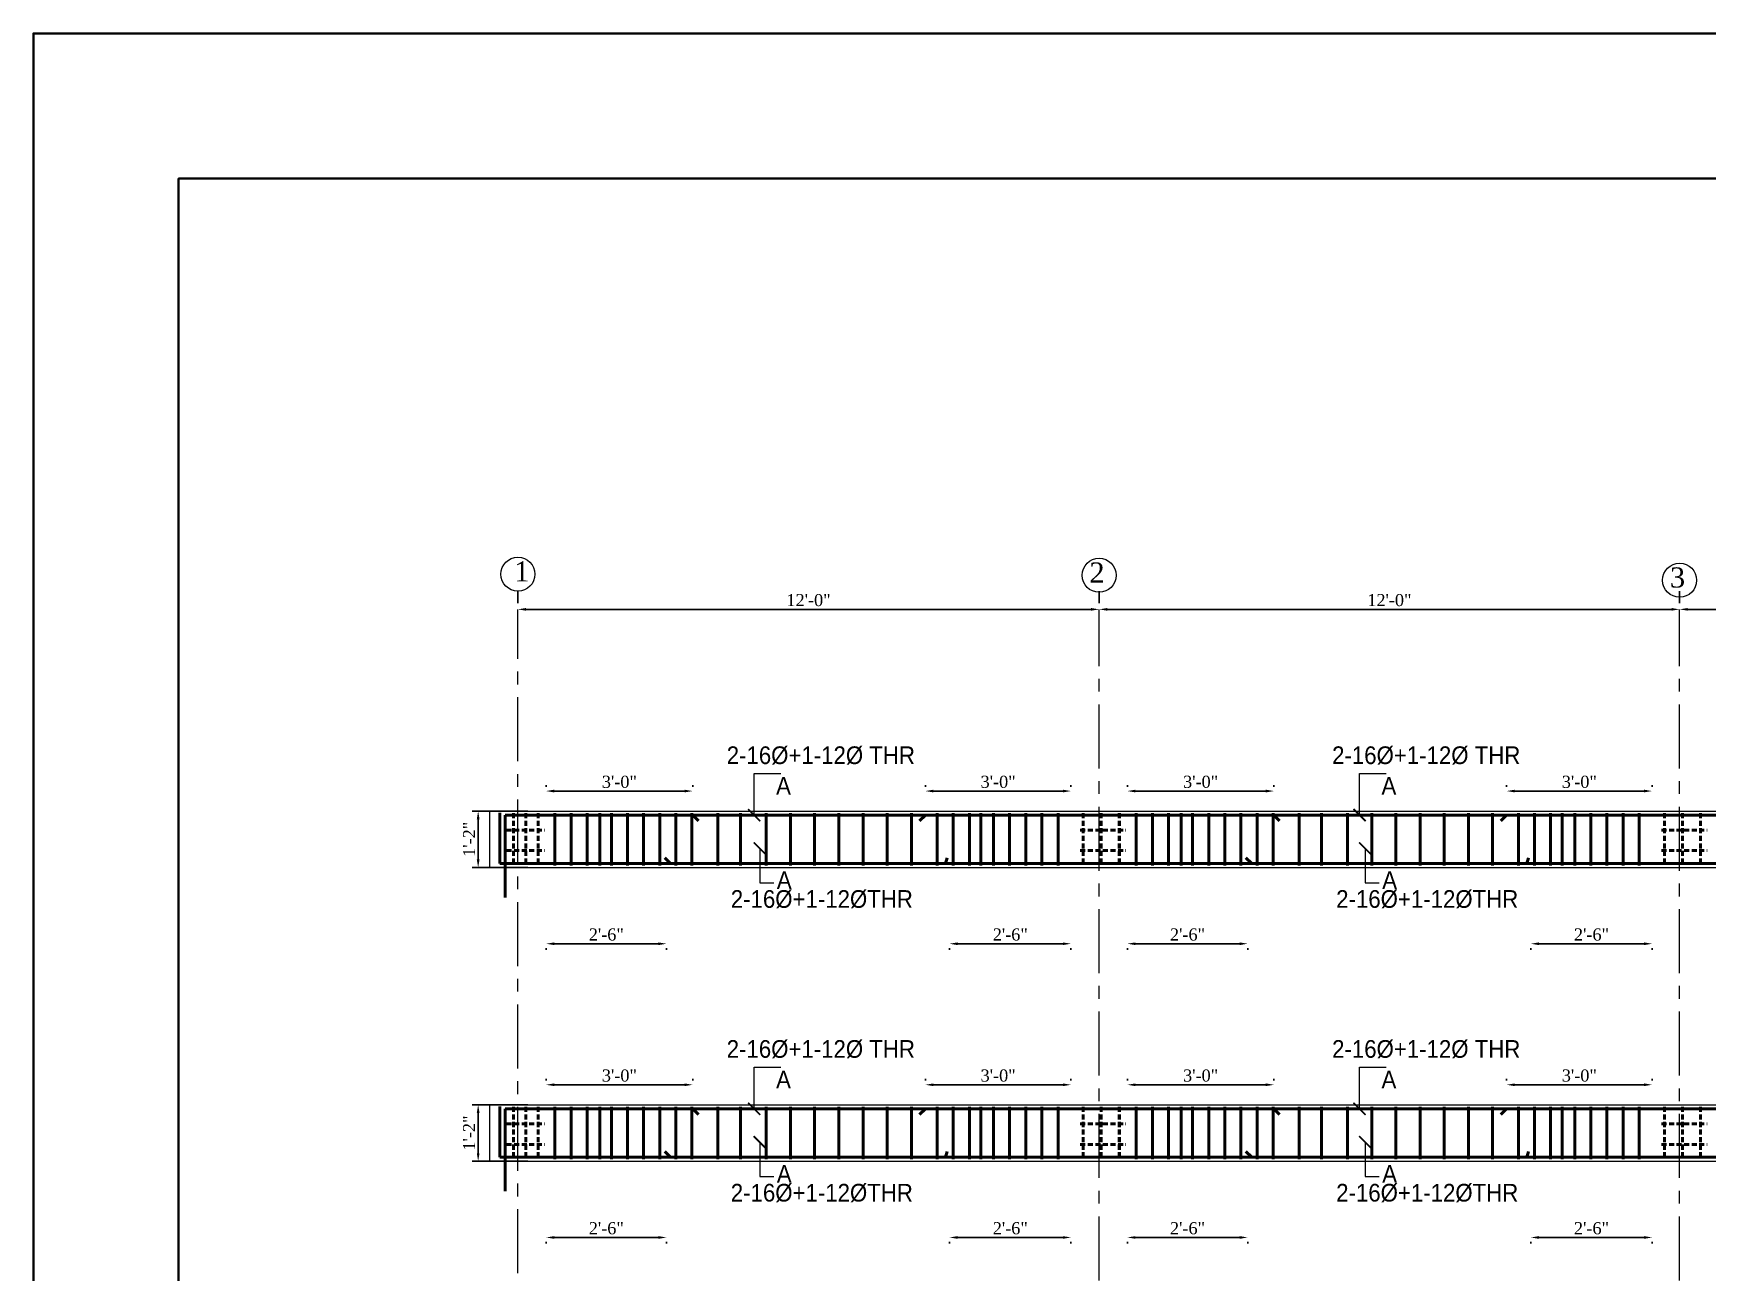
# Model space of a CAD drawing. Extents: x -2338379 to 930990, y -818978 to 106940.
# Drawn here: x 388874 to 389705, y -207783 to -207168 of the extents above; entities that cross this region are included whole.
import ezdxf

# ---------------------------------------------------------------- set-up
doc = ezdxf.new("R2010")
doc.units = 0
doc.header["$MEASUREMENT"] = 0
doc.header["$PDMODE"] = 34
doc.linetypes.add('CENTER', pattern=[50.8, 31.75, -6.35, 6.35, -6.35])
doc.linetypes.add('DASHED', pattern=[0.75, 0.5, -0.25])
doc.layers.get('0').update_dxf_attribs({"linetype": 'CONTINUOUS', "lineweight": 30})
doc.layers.get('DEFPOINTS').update_dxf_attribs({"linetype": 'CONTINUOUS'})
for name, color, linetype, lineweight in [('BARDIM', 7, 'CONTINUOUS', 15), ('Center', 11, 'CENTER', 15), ('Dimension', 35, 'CONTINUOUS', 9), ('rcc elevation', 253, 'CONTINUOUS', 18), ('rebar', 3, 'CONTINUOUS', 40), ('TEXT', 7, 'CONTINUOUS', 30)]:
    doc.layers.add(name, color=color, linetype=linetype, lineweight=lineweight)
doc.styles.add('ARIAL', font='arial.ttf', dxfattribs={"width": 0.9})
doc.styles.get("Standard").update_dxf_attribs({"font": 'times.ttf', "height": 6})
doc.styles.add('style1', font='arial.ttf')
doc.dimstyles.new('DIM1', dxfattribs={"dimscale": 0, "dimtxt": 7, "dimasz": 3, "dimexe": 3, "dimexo": 15, "dimgap": 2, "dimtad": 1, "dimdec": 0, "dimzin": 0, "dimdsep": 46, "dimlunit": 4, "dimtxsty": 'style1', "dimblk1": 'ARCHTICK', "dimblk2": 'ARCHTICK', "dimsah": 1, "dimcen": 0, "dimclrd": 6, "dimclre": 6, "dimclrt": 256, "dimadec": 0, "dimazin": 0, "dimtfac": 0.333333, "dimtdec": 0, "dimtofl": 0, "dimtmove": 2, "dimatfit": 3, "dimldrblk": 'ARCHTICK', "dimfxl": 1, "dimtolj": 1, "dimtzin": 0, "dimlwd": 13, "dimlwe": 13, "dimarcsym": 0})
doc.dimstyles.new('Standard$0', dxfattribs={"dimtxt": 6, "dimasz": 4, "dimexe": 3, "dimexo": 6, "dimgap": 3, "dimtad": 1, "dimdec": 1, "dimzin": 0, "dimdsep": 46, "dimlunit": 4, "dimtxsty": 'Standard', "dimcen": 0.09, "dimclrd": 6, "dimclre": 6, "dimclrt": 7, "dimadec": 0, "dimazin": 0, "dimtfac": 1, "dimtdec": 1, "dimtix": 1, "dimtofl": 0, "dimtmove": 1, "dimatfit": 3, "dimfxl": 1, "dimtolj": 1, "dimtzin": 0, "dimlwd": 18, "dimlwe": 18, "dimarcsym": 0})

# ---------------------------------------------------------------- blocks, each defined once
blk = doc.blocks.new('*D1241')
at = {"layer": 'DEFPOINTS', "color": 0, "lineweight": 30, "transparency": 16777216}
for p in [(389691.21, -207447.84), (389403.08, -207453.84), (389691.21, -207453.84)]:
    blk.add_point(p, dxfattribs=at)
at = {"layer": 'TEXT', "color": 6, "lineweight": -2, "transparency": 16777216}
for p, q in [((389403.08, -207444.84), (389403.08, -207450.84)), ((389407.08, -207453.84), (389687.21, -207453.84)), ((389691.21, -207456.84), (389691.21, -207456.84))]:
    blk.add_line(p, q, dxfattribs=at)
at = {"layer": 'TEXT', "color": 6, "lineweight": 30, "transparency": 16777216}
for points in [[(389407.08, -207453.17), (389407.08, -207454.5), (389403.08, -207453.84)], [(389687.21, -207453.17), (389687.21, -207454.5), (389691.21, -207453.84)]]:
    blk.add_solid(points, dxfattribs=at)
at = {"layer": 'TEXT', "color": 7, "transparency": 16777216, "insert": (389547.14, -207449.28), "char_height": 6, "attachment_point": 5}
blk.add_mtext('\\A1;12\'-0"', dxfattribs=at)
blk = doc.blocks.new('*D1242')
at = {"layer": 'DEFPOINTS', "color": 0, "lineweight": 30, "transparency": 16777216}
for p in [(389114.6, -207453.84), (389114.6, -207453.84), (389403.08, -207453.84)]:
    blk.add_point(p, dxfattribs=at)
at = {"layer": 'TEXT', "color": 6, "lineweight": -2, "transparency": 16777216}
for p, q in [((389114.6, -207444.84), (389114.6, -207450.84)), ((389403.08, -207444.84), (389403.08, -207450.84)), ((389399.08, -207453.84), (389118.6, -207453.84))]:
    blk.add_line(p, q, dxfattribs=at)
at = {"layer": 'TEXT', "color": 6, "lineweight": 30, "transparency": 16777216}
for points in [[(389118.6, -207453.17), (389118.6, -207454.5), (389114.6, -207453.84)], [(389399.08, -207453.17), (389399.08, -207454.5), (389403.08, -207453.84)]]:
    blk.add_solid(points, dxfattribs=at)
at = {"layer": 'TEXT', "color": 7, "transparency": 16777216, "insert": (389258.84, -207449.28), "char_height": 6, "attachment_point": 5}
blk.add_mtext('\\A1;12\'-0"', dxfattribs=at)
blk = doc.blocks.new('*D1088')
at = {"layer": 'DEFPOINTS', "color": 0, "lineweight": 30, "transparency": 16777216}
for p in [(389979.34, -207447.84), (389691.21, -207453.84), (389979.34, -207453.84)]:
    blk.add_point(p, dxfattribs=at)
at = {"layer": 'TEXT', "color": 6, "lineweight": -2, "transparency": 16777216}
for p, q in [((389691.21, -207444.84), (389691.21, -207450.84)), ((389695.21, -207453.84), (389975.34, -207453.84)), ((389979.34, -207456.84), (389979.34, -207456.84))]:
    blk.add_line(p, q, dxfattribs=at)
at = {"layer": 'TEXT', "color": 6, "lineweight": 30, "transparency": 16777216}
for points in [[(389695.21, -207453.17), (389695.21, -207454.5), (389691.21, -207453.84)], [(389975.34, -207453.17), (389975.34, -207454.5), (389979.34, -207453.84)]]:
    blk.add_solid(points, dxfattribs=at)
at = {"layer": 'TEXT', "color": 7, "transparency": 16777216, "insert": (389835.28, -207449.28), "char_height": 6, "attachment_point": 5}
blk.add_mtext('\\A1;12\'-0"', dxfattribs=at)
blk = doc.blocks.new('*D1189')
at = {"layer": 'DEFPOINTS', "color": 0, "lineweight": 30, "transparency": 16777216}
for p in [(389128.6, -207699.65), (389094.87, -207727.65), (389128.6, -207727.65)]:
    blk.add_point(p, dxfattribs=at)
at = {"layer": 'TEXT', "color": 6, "lineweight": -2, "transparency": 16777216}
for p, q in [((389119.6, -207699.65), (389091.87, -207699.65)), ((389094.87, -207703.65), (389094.87, -207723.65)), ((389119.6, -207727.65), (389091.87, -207727.65))]:
    blk.add_line(p, q, dxfattribs=at)
at = {"layer": 'TEXT', "color": 6, "lineweight": 30, "transparency": 16777216}
for points in [[(389094.2, -207703.65), (389095.54, -207703.65), (389094.87, -207699.65)], [(389094.2, -207723.65), (389095.54, -207723.65), (389094.87, -207727.65)]]:
    blk.add_solid(points, dxfattribs=at)
at = {"layer": 'TEXT', "color": 7, "transparency": 16777216, "insert": (389090.37, -207713.65), "char_height": 6, "attachment_point": 5, "rotation": 90}
blk.add_mtext('\\A1;1\'-2"', dxfattribs=at)
blk = doc.blocks.new('*D1190')
at = {"layer": 'DEFPOINTS', "color": 0, "lineweight": 30, "transparency": 16777216}
for p in [(389128.6, -207758.61), (389188.34, -207758.61), (389188.34, -207765.45)]:
    blk.add_point(p, dxfattribs=at)
at = {"layer": 'TEXT', "color": 6, "lineweight": -2, "transparency": 16777216}
for p, q in [((389128.6, -207767.61), (389128.6, -207768.45)), ((389132.6, -207765.45), (389184.34, -207765.45)), ((389188.34, -207767.61), (389188.34, -207768.45))]:
    blk.add_line(p, q, dxfattribs=at)
at = {"layer": 'TEXT', "color": 6, "lineweight": 30, "transparency": 16777216}
for points in [[(389132.6, -207764.79), (389132.6, -207766.12), (389128.6, -207765.45)], [(389184.34, -207764.79), (389184.34, -207766.12), (389188.34, -207765.45)]]:
    blk.add_solid(points, dxfattribs=at)
at = {"layer": 'TEXT', "color": 7, "transparency": 16777216, "insert": (389158.47, -207760.9), "char_height": 6, "attachment_point": 5}
blk.add_mtext('\\A1;2\'-6"', dxfattribs=at)
blk = doc.blocks.new('*D1191')
at = {"layer": 'DEFPOINTS', "color": 0, "lineweight": 30, "transparency": 16777216}
for p in [(389328.84, -207758.61), (389389.11, -207758.61), (389328.84, -207765.45)]:
    blk.add_point(p, dxfattribs=at)
at = {"layer": 'TEXT', "color": 6, "lineweight": -2, "transparency": 16777216}
for p, q in [((389328.84, -207767.61), (389328.84, -207768.45)), ((389385.11, -207765.45), (389332.84, -207765.45)), ((389389.11, -207767.61), (389389.11, -207768.45))]:
    blk.add_line(p, q, dxfattribs=at)
at = {"layer": 'TEXT', "color": 6, "lineweight": 30, "transparency": 16777216}
for points in [[(389332.84, -207764.79), (389332.84, -207766.12), (389328.84, -207765.45)], [(389385.11, -207764.79), (389385.11, -207766.12), (389389.11, -207765.45)]]:
    blk.add_solid(points, dxfattribs=at)
at = {"layer": 'TEXT', "color": 7, "transparency": 16777216, "insert": (389358.98, -207760.9), "char_height": 6, "attachment_point": 5}
blk.add_mtext('\\A1;2\'-6"', dxfattribs=at)
blk = doc.blocks.new('*D1192')
at = {"layer": 'DEFPOINTS', "color": 0, "lineweight": 30, "transparency": 16777216}
for p in [(389417.08, -207758.61), (389476.82, -207758.61), (389476.82, -207765.45)]:
    blk.add_point(p, dxfattribs=at)
at = {"layer": 'TEXT', "color": 6, "lineweight": -2, "transparency": 16777216}
for p, q in [((389417.08, -207767.61), (389417.08, -207768.45)), ((389421.08, -207765.45), (389472.82, -207765.45)), ((389476.82, -207767.61), (389476.82, -207768.45))]:
    blk.add_line(p, q, dxfattribs=at)
at = {"layer": 'TEXT', "color": 6, "lineweight": 30, "transparency": 16777216}
for points in [[(389421.08, -207764.79), (389421.08, -207766.12), (389417.08, -207765.45)], [(389472.82, -207764.79), (389472.82, -207766.12), (389476.82, -207765.45)]]:
    blk.add_solid(points, dxfattribs=at)
at = {"layer": 'TEXT', "color": 7, "transparency": 16777216, "insert": (389446.95, -207760.9), "char_height": 6, "attachment_point": 5}
blk.add_mtext('\\A1;2\'-6"', dxfattribs=at)
blk = doc.blocks.new('*D1193')
at = {"layer": 'DEFPOINTS', "color": 0, "lineweight": 30, "transparency": 16777216}
for p in [(389617.33, -207758.61), (389677.59, -207758.61), (389617.33, -207765.45)]:
    blk.add_point(p, dxfattribs=at)
at = {"layer": 'TEXT', "color": 6, "lineweight": -2, "transparency": 16777216}
for p, q in [((389617.33, -207767.61), (389617.33, -207768.45)), ((389673.59, -207765.45), (389621.33, -207765.45)), ((389677.59, -207767.61), (389677.59, -207768.45))]:
    blk.add_line(p, q, dxfattribs=at)
at = {"layer": 'TEXT', "color": 6, "lineweight": 30, "transparency": 16777216}
for points in [[(389621.33, -207764.79), (389621.33, -207766.12), (389617.33, -207765.45)], [(389673.59, -207764.79), (389673.59, -207766.12), (389677.59, -207765.45)]]:
    blk.add_solid(points, dxfattribs=at)
at = {"layer": 'TEXT', "color": 7, "transparency": 16777216, "insert": (389647.46, -207760.9), "char_height": 6, "attachment_point": 5}
blk.add_mtext('\\A1;2\'-6"', dxfattribs=at)
blk = doc.blocks.new('*D1202')
at = {"layer": 'DEFPOINTS', "color": 0, "lineweight": 30, "transparency": 16777216}
for p in [(389201.34, -207689.7), (389128.6, -207696.54), (389201.34, -207696.54)]:
    blk.add_point(p, dxfattribs=at)
at = {"layer": 'TEXT', "color": 6, "lineweight": -2, "transparency": 16777216}
for p, q in [((389128.6, -207687.54), (389128.6, -207686.7)), ((389132.6, -207689.7), (389197.34, -207689.7)), ((389201.34, -207687.54), (389201.34, -207686.7))]:
    blk.add_line(p, q, dxfattribs=at)
at = {"layer": 'TEXT', "color": 6, "lineweight": 30, "transparency": 16777216}
for points in [[(389132.6, -207689.03), (389132.6, -207690.36), (389128.6, -207689.7)], [(389197.34, -207689.03), (389197.34, -207690.36), (389201.34, -207689.7)]]:
    blk.add_solid(points, dxfattribs=at)
at = {"layer": 'TEXT', "color": 7, "transparency": 16777216, "insert": (389164.97, -207685.15), "char_height": 6, "attachment_point": 5}
blk.add_mtext('\\A1;3\'-0"', dxfattribs=at)
blk = doc.blocks.new('*D1203')
at = {"layer": 'DEFPOINTS', "color": 0, "lineweight": 30, "transparency": 16777216}
for p in [(389389.08, -207689.7), (389316.82, -207696.54), (389389.08, -207696.54)]:
    blk.add_point(p, dxfattribs=at)
at = {"layer": 'TEXT', "color": 6, "lineweight": -2, "transparency": 16777216}
for p, q in [((389316.82, -207687.54), (389316.82, -207686.7)), ((389320.82, -207689.7), (389385.08, -207689.7)), ((389389.08, -207687.54), (389389.08, -207686.7))]:
    blk.add_line(p, q, dxfattribs=at)
at = {"layer": 'TEXT', "color": 6, "lineweight": 30, "transparency": 16777216}
for points in [[(389320.82, -207689.03), (389320.82, -207690.36), (389316.82, -207689.7)], [(389385.08, -207689.03), (389385.08, -207690.36), (389389.08, -207689.7)]]:
    blk.add_solid(points, dxfattribs=at)
at = {"layer": 'TEXT', "color": 7, "transparency": 16777216, "insert": (389352.95, -207685.15), "char_height": 6, "attachment_point": 5}
blk.add_mtext('\\A1;3\'-0"', dxfattribs=at)
blk = doc.blocks.new('*D1204')
at = {"layer": 'DEFPOINTS', "color": 0, "lineweight": 30, "transparency": 16777216}
for p in [(389489.82, -207689.7), (389417.08, -207696.54), (389489.82, -207696.54)]:
    blk.add_point(p, dxfattribs=at)
at = {"layer": 'TEXT', "color": 6, "lineweight": -2, "transparency": 16777216}
for p, q in [((389417.08, -207687.54), (389417.08, -207686.7)), ((389421.08, -207689.7), (389485.82, -207689.7)), ((389489.82, -207687.54), (389489.82, -207686.7))]:
    blk.add_line(p, q, dxfattribs=at)
at = {"layer": 'TEXT', "color": 6, "lineweight": 30, "transparency": 16777216}
for points in [[(389421.08, -207689.03), (389421.08, -207690.36), (389417.08, -207689.7)], [(389485.82, -207689.03), (389485.82, -207690.36), (389489.82, -207689.7)]]:
    blk.add_solid(points, dxfattribs=at)
at = {"layer": 'TEXT', "color": 7, "transparency": 16777216, "insert": (389453.45, -207685.15), "char_height": 6, "attachment_point": 5}
blk.add_mtext('\\A1;3\'-0"', dxfattribs=at)
blk = doc.blocks.new('*D1205')
at = {"layer": 'DEFPOINTS', "color": 0, "lineweight": 30, "transparency": 16777216}
for p in [(389677.56, -207689.7), (389605.3, -207696.54), (389677.56, -207696.54)]:
    blk.add_point(p, dxfattribs=at)
at = {"layer": 'TEXT', "color": 6, "lineweight": -2, "transparency": 16777216}
for p, q in [((389605.3, -207687.54), (389605.3, -207686.7)), ((389609.3, -207689.7), (389673.56, -207689.7)), ((389677.56, -207687.54), (389677.56, -207686.7))]:
    blk.add_line(p, q, dxfattribs=at)
at = {"layer": 'TEXT', "color": 6, "lineweight": 30, "transparency": 16777216}
for points in [[(389609.3, -207689.03), (389609.3, -207690.36), (389605.3, -207689.7)], [(389673.56, -207689.03), (389673.56, -207690.36), (389677.56, -207689.7)]]:
    blk.add_solid(points, dxfattribs=at)
at = {"layer": 'TEXT', "color": 7, "transparency": 16777216, "insert": (389641.43, -207685.15), "char_height": 6, "attachment_point": 5}
blk.add_mtext('\\A1;3\'-0"', dxfattribs=at)
blk = doc.blocks.new('*D1214')
at = {"layer": 'DEFPOINTS', "color": 0, "lineweight": 30, "transparency": 16777216}
for p in [(389128.6, -207553.93), (389094.87, -207581.93), (389128.6, -207581.93)]:
    blk.add_point(p, dxfattribs=at)
at = {"layer": 'TEXT', "color": 6, "lineweight": -2, "transparency": 16777216}
for p, q in [((389119.6, -207553.93), (389091.87, -207553.93)), ((389094.87, -207557.93), (389094.87, -207577.93)), ((389119.6, -207581.93), (389091.87, -207581.93))]:
    blk.add_line(p, q, dxfattribs=at)
at = {"layer": 'TEXT', "color": 6, "lineweight": 30, "transparency": 16777216}
for points in [[(389094.2, -207557.93), (389095.54, -207557.93), (389094.87, -207553.93)], [(389094.2, -207577.93), (389095.54, -207577.93), (389094.87, -207581.93)]]:
    blk.add_solid(points, dxfattribs=at)
at = {"layer": 'TEXT', "color": 7, "transparency": 16777216, "insert": (389090.37, -207567.93), "char_height": 6, "attachment_point": 5, "rotation": 90}
blk.add_mtext('\\A1;1\'-2"', dxfattribs=at)
blk = doc.blocks.new('*D1215')
at = {"layer": 'DEFPOINTS', "color": 0, "lineweight": 30, "transparency": 16777216}
for p in [(389128.6, -207612.89), (389188.34, -207612.89), (389188.34, -207619.73)]:
    blk.add_point(p, dxfattribs=at)
at = {"layer": 'TEXT', "color": 6, "lineweight": -2, "transparency": 16777216}
for p, q in [((389128.6, -207621.89), (389128.6, -207622.73)), ((389132.6, -207619.73), (389184.34, -207619.73)), ((389188.34, -207621.89), (389188.34, -207622.73))]:
    blk.add_line(p, q, dxfattribs=at)
at = {"layer": 'TEXT', "color": 6, "lineweight": 30, "transparency": 16777216}
for points in [[(389132.6, -207619.07), (389132.6, -207620.4), (389128.6, -207619.73)], [(389184.34, -207619.07), (389184.34, -207620.4), (389188.34, -207619.73)]]:
    blk.add_solid(points, dxfattribs=at)
at = {"layer": 'TEXT', "color": 7, "transparency": 16777216, "insert": (389158.47, -207615.18), "char_height": 6, "attachment_point": 5}
blk.add_mtext('\\A1;2\'-6"', dxfattribs=at)
blk = doc.blocks.new('*D1216')
at = {"layer": 'DEFPOINTS', "color": 0, "lineweight": 30, "transparency": 16777216}
for p in [(389328.84, -207612.89), (389389.11, -207612.89), (389328.84, -207619.73)]:
    blk.add_point(p, dxfattribs=at)
at = {"layer": 'TEXT', "color": 6, "lineweight": -2, "transparency": 16777216}
for p, q in [((389328.84, -207621.89), (389328.84, -207622.73)), ((389385.11, -207619.73), (389332.84, -207619.73)), ((389389.11, -207621.89), (389389.11, -207622.73))]:
    blk.add_line(p, q, dxfattribs=at)
at = {"layer": 'TEXT', "color": 6, "lineweight": 30, "transparency": 16777216}
for points in [[(389332.84, -207619.07), (389332.84, -207620.4), (389328.84, -207619.73)], [(389385.11, -207619.07), (389385.11, -207620.4), (389389.11, -207619.73)]]:
    blk.add_solid(points, dxfattribs=at)
at = {"layer": 'TEXT', "color": 7, "transparency": 16777216, "insert": (389358.98, -207615.18), "char_height": 6, "attachment_point": 5}
blk.add_mtext('\\A1;2\'-6"', dxfattribs=at)
blk = doc.blocks.new('*D1217')
at = {"layer": 'DEFPOINTS', "color": 0, "lineweight": 30, "transparency": 16777216}
for p in [(389417.08, -207612.89), (389476.82, -207612.89), (389476.82, -207619.73)]:
    blk.add_point(p, dxfattribs=at)
at = {"layer": 'TEXT', "color": 6, "lineweight": -2, "transparency": 16777216}
for p, q in [((389417.08, -207621.89), (389417.08, -207622.73)), ((389421.08, -207619.73), (389472.82, -207619.73)), ((389476.82, -207621.89), (389476.82, -207622.73))]:
    blk.add_line(p, q, dxfattribs=at)
at = {"layer": 'TEXT', "color": 6, "lineweight": 30, "transparency": 16777216}
for points in [[(389421.08, -207619.07), (389421.08, -207620.4), (389417.08, -207619.73)], [(389472.82, -207619.07), (389472.82, -207620.4), (389476.82, -207619.73)]]:
    blk.add_solid(points, dxfattribs=at)
at = {"layer": 'TEXT', "color": 7, "transparency": 16777216, "insert": (389446.95, -207615.18), "char_height": 6, "attachment_point": 5}
blk.add_mtext('\\A1;2\'-6"', dxfattribs=at)
blk = doc.blocks.new('*D1218')
at = {"layer": 'DEFPOINTS', "color": 0, "lineweight": 30, "transparency": 16777216}
for p in [(389617.33, -207612.89), (389677.59, -207612.89), (389617.33, -207619.73)]:
    blk.add_point(p, dxfattribs=at)
at = {"layer": 'TEXT', "color": 6, "lineweight": -2, "transparency": 16777216}
for p, q in [((389617.33, -207621.89), (389617.33, -207622.73)), ((389673.59, -207619.73), (389621.33, -207619.73)), ((389677.59, -207621.89), (389677.59, -207622.73))]:
    blk.add_line(p, q, dxfattribs=at)
at = {"layer": 'TEXT', "color": 6, "lineweight": 30, "transparency": 16777216}
for points in [[(389621.33, -207619.07), (389621.33, -207620.4), (389617.33, -207619.73)], [(389673.59, -207619.07), (389673.59, -207620.4), (389677.59, -207619.73)]]:
    blk.add_solid(points, dxfattribs=at)
at = {"layer": 'TEXT', "color": 7, "transparency": 16777216, "insert": (389647.46, -207615.18), "char_height": 6, "attachment_point": 5}
blk.add_mtext('\\A1;2\'-6"', dxfattribs=at)
blk = doc.blocks.new('*D1227')
at = {"layer": 'DEFPOINTS', "color": 0, "lineweight": 30, "transparency": 16777216}
for p in [(389201.34, -207543.98), (389128.6, -207550.82), (389201.34, -207550.82)]:
    blk.add_point(p, dxfattribs=at)
at = {"layer": 'TEXT', "color": 6, "lineweight": -2, "transparency": 16777216}
for p, q in [((389128.6, -207541.82), (389128.6, -207540.98)), ((389132.6, -207543.98), (389197.34, -207543.98)), ((389201.34, -207541.82), (389201.34, -207540.98))]:
    blk.add_line(p, q, dxfattribs=at)
at = {"layer": 'TEXT', "color": 6, "lineweight": 30, "transparency": 16777216}
for points in [[(389132.6, -207543.31), (389132.6, -207544.65), (389128.6, -207543.98)], [(389197.34, -207543.31), (389197.34, -207544.65), (389201.34, -207543.98)]]:
    blk.add_solid(points, dxfattribs=at)
at = {"layer": 'TEXT', "color": 7, "transparency": 16777216, "insert": (389164.97, -207539.43), "char_height": 6, "attachment_point": 5}
blk.add_mtext('\\A1;3\'-0"', dxfattribs=at)
blk = doc.blocks.new('*D1228')
at = {"layer": 'DEFPOINTS', "color": 0, "lineweight": 30, "transparency": 16777216}
for p in [(389389.08, -207543.98), (389316.82, -207550.82), (389389.08, -207550.82)]:
    blk.add_point(p, dxfattribs=at)
at = {"layer": 'TEXT', "color": 6, "lineweight": -2, "transparency": 16777216}
for p, q in [((389316.82, -207541.82), (389316.82, -207540.98)), ((389320.82, -207543.98), (389385.08, -207543.98)), ((389389.08, -207541.82), (389389.08, -207540.98))]:
    blk.add_line(p, q, dxfattribs=at)
at = {"layer": 'TEXT', "color": 6, "lineweight": 30, "transparency": 16777216}
for points in [[(389320.82, -207543.31), (389320.82, -207544.65), (389316.82, -207543.98)], [(389385.08, -207543.31), (389385.08, -207544.65), (389389.08, -207543.98)]]:
    blk.add_solid(points, dxfattribs=at)
at = {"layer": 'TEXT', "color": 7, "transparency": 16777216, "insert": (389352.95, -207539.43), "char_height": 6, "attachment_point": 5}
blk.add_mtext('\\A1;3\'-0"', dxfattribs=at)
blk = doc.blocks.new('*D1229')
at = {"layer": 'DEFPOINTS', "color": 0, "lineweight": 30, "transparency": 16777216}
for p in [(389489.82, -207543.98), (389417.08, -207550.82), (389489.82, -207550.82)]:
    blk.add_point(p, dxfattribs=at)
at = {"layer": 'TEXT', "color": 6, "lineweight": -2, "transparency": 16777216}
for p, q in [((389417.08, -207541.82), (389417.08, -207540.98)), ((389421.08, -207543.98), (389485.82, -207543.98)), ((389489.82, -207541.82), (389489.82, -207540.98))]:
    blk.add_line(p, q, dxfattribs=at)
at = {"layer": 'TEXT', "color": 6, "lineweight": 30, "transparency": 16777216}
for points in [[(389421.08, -207543.31), (389421.08, -207544.65), (389417.08, -207543.98)], [(389485.82, -207543.31), (389485.82, -207544.65), (389489.82, -207543.98)]]:
    blk.add_solid(points, dxfattribs=at)
at = {"layer": 'TEXT', "color": 7, "transparency": 16777216, "insert": (389453.45, -207539.43), "char_height": 6, "attachment_point": 5}
blk.add_mtext('\\A1;3\'-0"', dxfattribs=at)
blk = doc.blocks.new('*D1230')
at = {"layer": 'DEFPOINTS', "color": 0, "lineweight": 30, "transparency": 16777216}
for p in [(389677.56, -207543.98), (389605.3, -207550.82), (389677.56, -207550.82)]:
    blk.add_point(p, dxfattribs=at)
at = {"layer": 'TEXT', "color": 6, "lineweight": -2, "transparency": 16777216}
for p, q in [((389605.3, -207541.82), (389605.3, -207540.98)), ((389609.3, -207543.98), (389673.56, -207543.98)), ((389677.56, -207541.82), (389677.56, -207540.98))]:
    blk.add_line(p, q, dxfattribs=at)
at = {"layer": 'TEXT', "color": 6, "lineweight": 30, "transparency": 16777216}
for points in [[(389609.3, -207543.31), (389609.3, -207544.65), (389605.3, -207543.98)], [(389673.56, -207543.31), (389673.56, -207544.65), (389677.56, -207543.98)]]:
    blk.add_solid(points, dxfattribs=at)
at = {"layer": 'TEXT', "color": 7, "transparency": 16777216, "insert": (389641.43, -207539.43), "char_height": 6, "attachment_point": 5}
blk.add_mtext('\\A1;3\'-0"', dxfattribs=at)

msp = doc.modelspace()

# ---------------------------------------------------------------- linework, layer by layer
at = {"color": 3}
for points in [[(392051.75, -209594.54), (392051.75, -207168.14), (388874.15, -207168.14), (388874.15, -209594.54)], [(391979.75, -209522.54), (391979.75, -207240.14), (388946.15, -207240.14), (388946.15, -209522.54)]]:
    msp.add_lwpolyline(points, close=True, dxfattribs=at)
at = {"layer": 'Center'}
for p, q in [((389114.6, -208341.99), (389114.6, -207453.84)), ((389403.08, -208345.54), (389403.08, -207453.84)), ((389691.21, -208345.54), (389691.21, -207453.84))]:
    msp.add_line(p, q, dxfattribs=at)
at = {"layer": 'Dimension'}
for centre in [(389114.6, -207436.39), (389403.08, -207436.94), (389691.21, -207439.39)]:
    msp.add_circle(centre, 8.45, dxfattribs=at)
at = {"layer": 'rcc elevation', "ltscale": 20}
for p, q in [((389100.6, -207581.93), (389100.6, -207553.93)), ((389100.6, -207553.93), (389389.08, -207553.93)), ((389389.08, -207553.93), (389677.56, -207553.93)), ((389677.56, -207553.93), (389965.69, -207553.93)), ((389100.6, -207581.93), (389389.08, -207581.93)), ((389389.08, -207581.93), (389677.56, -207581.93)), ((389677.56, -207581.93), (389965.69, -207581.93)), ((389100.6, -207727.65), (389100.6, -207699.65)), ((389100.6, -207699.65), (389389.08, -207699.65)), ((389389.08, -207699.65), (389677.56, -207699.65)), ((389677.56, -207699.65), (389965.69, -207699.65)), ((389100.6, -207727.65), (389389.08, -207727.65)), ((389389.08, -207727.65), (389677.56, -207727.65)), ((389677.56, -207727.65), (389965.69, -207727.65))]:
    msp.add_line(p, q, dxfattribs=at)
at = {"layer": 'rebar', "ltscale": 20}
for p, q in [((389105.64, -207554.8), (389105.64, -207579.93)), ((389108.27, -207555.93), (390850.61, -207555.93)), ((389108.27, -207555.93), (389108.27, -207596.84)), ((389201.34, -207555.93), (389204.19, -207558.78)), ((389316.82, -207555.93), (389313.97, -207558.78)), ((389489.82, -207555.93), (389492.67, -207558.78)), ((389605.3, -207555.93), (389602.45, -207558.78)), ((389105.64, -207579.93), (390853.24, -207579.93)), ((389187.49, -207577.08), (389190.34, -207579.93)), ((389327.69, -207577.08), (389326.84, -207579.93)), ((389475.97, -207577.08), (389478.82, -207579.93)), ((389616.18, -207577.08), (389615.33, -207579.93)), ((389105.64, -207700.52), (389105.64, -207725.65)), ((389108.27, -207701.65), (390850.61, -207701.65)), ((389108.27, -207701.65), (389108.27, -207742.56)), ((389201.34, -207701.65), (389204.19, -207704.5)), ((389316.82, -207701.65), (389313.97, -207704.5)), ((389489.82, -207701.65), (389492.67, -207704.5)), ((389605.3, -207701.65), (389602.45, -207704.5)), ((389187.49, -207722.8), (389190.34, -207725.65)), ((389327.69, -207722.8), (389326.84, -207725.65)), ((389475.97, -207722.8), (389478.82, -207725.65)), ((389616.18, -207722.8), (389615.33, -207725.65)), ((389105.64, -207725.65), (390853.24, -207725.65))]:
    msp.add_line(p, q, dxfattribs=at)
at = {"layer": 'rebar', "linetype": 'DASHED', "ltscale": 5}
for p, q in [((389112.48, -207554.93), (389112.48, -207580.93)), ((389118.56, -207554.93), (389118.56, -207580.93)), ((389124.64, -207554.93), (389124.64, -207580.93)), ((389395.21, -207554.93), (389395.21, -207580.93)), ((389404.08, -207554.93), (389404.08, -207580.93)), ((389413.03, -207554.93), (389413.03, -207580.93)), ((389413.12, -207554.93), (389413.12, -207580.93)), ((389683.69, -207554.93), (389683.69, -207580.93)), ((389692.56, -207554.93), (389692.56, -207580.93)), ((389701.51, -207554.93), (389701.51, -207580.93)), ((389701.6, -207554.93), (389701.6, -207580.93)), ((389108.99, -207563.38), (389128.01, -207563.38)), ((389393.72, -207563.38), (389416.4, -207563.38)), ((389682.2, -207563.38), (389704.89, -207563.38)), ((389108.99, -207573.55), (389128.01, -207573.55)), ((389393.72, -207573.55), (389416.4, -207573.55)), ((389682.2, -207573.55), (389704.89, -207573.55)), ((389112.48, -207700.65), (389112.48, -207726.65)), ((389118.56, -207700.65), (389118.56, -207726.65)), ((389124.64, -207700.65), (389124.64, -207726.65)), ((389395.21, -207700.65), (389395.21, -207726.65)), ((389404.08, -207700.65), (389404.08, -207726.65)), ((389413.03, -207700.65), (389413.03, -207726.65)), ((389413.12, -207700.65), (389413.12, -207726.65)), ((389683.69, -207700.65), (389683.69, -207726.65)), ((389692.56, -207700.65), (389692.56, -207726.65)), ((389701.51, -207700.65), (389701.51, -207726.65)), ((389701.6, -207700.65), (389701.6, -207726.65)), ((389108.99, -207709.1), (389128.01, -207709.1)), ((389393.72, -207709.1), (389416.4, -207709.1)), ((389682.2, -207709.1), (389704.89, -207709.1)), ((389108.99, -207719.27), (389128.01, -207719.27)), ((389393.72, -207719.27), (389416.4, -207719.27)), ((389682.2, -207719.27), (389704.89, -207719.27))]:
    msp.add_line(p, q, dxfattribs=at)
at = {"layer": 'rebar', "ltscale": 5}
for p, q in [((389133, -207554.93), (389133, -207580.93)), ((389141, -207554.93), (389141, -207580.93)), ((389149, -207554.93), (389149, -207580.93)), ((389155.34, -207554.93), (389155.34, -207580.93)), ((389161, -207554.93), (389161, -207580.93)), ((389169, -207554.93), (389169, -207580.93)), ((389177, -207554.93), (389177, -207580.93)), ((389185, -207554.93), (389185, -207580.93)), ((389193, -207554.93), (389193, -207580.93)), ((389201, -207554.93), (389201, -207580.93)), ((389213.88, -207554.93), (389213.88, -207580.93)), ((389225, -207554.93), (389225, -207580.93)), ((389237.88, -207554.93), (389237.88, -207580.93)), ((389249.88, -207554.93), (389249.88, -207580.93)), ((389261.88, -207554.93), (389261.88, -207580.93)), ((389273.88, -207554.93), (389273.88, -207580.93)), ((389285.88, -207554.93), (389285.88, -207580.93)), ((389297.88, -207554.93), (389297.88, -207580.93)), ((389309.88, -207554.93), (389309.88, -207580.93)), ((389322.67, -207554.93), (389322.67, -207580.93)), ((389330.67, -207554.93), (389330.67, -207580.93)), ((389338.67, -207554.93), (389338.67, -207580.93)), ((389344.39, -207554.93), (389344.39, -207580.93)), ((389350.67, -207554.93), (389350.67, -207580.93)), ((389358.67, -207554.93), (389358.67, -207580.93)), ((389366.67, -207554.93), (389366.67, -207580.93)), ((389374.67, -207554.93), (389374.67, -207580.93)), ((389382.67, -207554.93), (389382.67, -207580.93)), ((389421.49, -207554.93), (389421.49, -207580.93)), ((389429.49, -207554.93), (389429.49, -207580.93)), ((389437.49, -207554.93), (389437.49, -207580.93)), ((389443.82, -207554.93), (389443.82, -207580.93)), ((389449.49, -207554.93), (389449.49, -207580.93)), ((389457.49, -207554.93), (389457.49, -207580.93)), ((389465.49, -207554.93), (389465.49, -207580.93)), ((389473.49, -207554.93), (389473.49, -207580.93)), ((389481.49, -207554.93), (389481.49, -207580.93)), ((389489.49, -207554.93), (389489.49, -207580.93)), ((389502.36, -207554.93), (389502.36, -207580.93)), ((389513.49, -207554.93), (389513.49, -207580.93)), ((389526.36, -207554.93), (389526.36, -207580.93)), ((389538.36, -207554.93), (389538.36, -207580.93)), ((389550.36, -207554.93), (389550.36, -207580.93)), ((389562.36, -207554.93), (389562.36, -207580.93)), ((389574.36, -207554.93), (389574.36, -207580.93)), ((389586.36, -207554.93), (389586.36, -207580.93)), ((389598.36, -207554.93), (389598.36, -207580.93)), ((389611.15, -207554.93), (389611.15, -207580.93)), ((389619.15, -207554.93), (389619.15, -207580.93)), ((389627.15, -207554.93), (389627.15, -207580.93)), ((389632.87, -207554.93), (389632.87, -207580.93)), ((389639.15, -207554.93), (389639.15, -207580.93)), ((389647.15, -207554.93), (389647.15, -207580.93)), ((389655.15, -207554.93), (389655.15, -207580.93)), ((389663.15, -207554.93), (389663.15, -207580.93)), ((389671.15, -207554.93), (389671.15, -207580.93)), ((389133, -207700.65), (389133, -207726.65)), ((389141, -207700.65), (389141, -207726.65)), ((389149, -207700.65), (389149, -207726.65)), ((389155.34, -207700.65), (389155.34, -207726.65)), ((389161, -207700.65), (389161, -207726.65)), ((389169, -207700.65), (389169, -207726.65)), ((389177, -207700.65), (389177, -207726.65)), ((389185, -207700.65), (389185, -207726.65)), ((389193, -207700.65), (389193, -207726.65)), ((389201, -207700.65), (389201, -207726.65)), ((389213.88, -207700.65), (389213.88, -207726.65)), ((389225, -207700.65), (389225, -207726.65)), ((389237.88, -207700.65), (389237.88, -207726.65)), ((389249.88, -207700.65), (389249.88, -207726.65)), ((389261.88, -207700.65), (389261.88, -207726.65)), ((389273.88, -207700.65), (389273.88, -207726.65)), ((389285.88, -207700.65), (389285.88, -207726.65)), ((389297.88, -207700.65), (389297.88, -207726.65)), ((389309.88, -207700.65), (389309.88, -207726.65)), ((389322.67, -207700.65), (389322.67, -207726.65)), ((389330.67, -207700.65), (389330.67, -207726.65)), ((389338.67, -207700.65), (389338.67, -207726.65)), ((389344.39, -207700.65), (389344.39, -207726.65)), ((389350.67, -207700.65), (389350.67, -207726.65)), ((389358.67, -207700.65), (389358.67, -207726.65)), ((389366.67, -207700.65), (389366.67, -207726.65)), ((389374.67, -207700.65), (389374.67, -207726.65)), ((389382.67, -207700.65), (389382.67, -207726.65)), ((389421.49, -207700.65), (389421.49, -207726.65)), ((389429.49, -207700.65), (389429.49, -207726.65)), ((389437.49, -207700.65), (389437.49, -207726.65)), ((389443.82, -207700.65), (389443.82, -207726.65)), ((389449.49, -207700.65), (389449.49, -207726.65)), ((389457.49, -207700.65), (389457.49, -207726.65)), ((389465.49, -207700.65), (389465.49, -207726.65)), ((389473.49, -207700.65), (389473.49, -207726.65)), ((389481.49, -207700.65), (389481.49, -207726.65)), ((389489.49, -207700.65), (389489.49, -207726.65)), ((389502.36, -207700.65), (389502.36, -207726.65)), ((389513.49, -207700.65), (389513.49, -207726.65)), ((389526.36, -207700.65), (389526.36, -207726.65)), ((389538.36, -207700.65), (389538.36, -207726.65)), ((389550.36, -207700.65), (389550.36, -207726.65)), ((389562.36, -207700.65), (389562.36, -207726.65)), ((389574.36, -207700.65), (389574.36, -207726.65)), ((389586.36, -207700.65), (389586.36, -207726.65)), ((389598.36, -207700.65), (389598.36, -207726.65)), ((389611.15, -207700.65), (389611.15, -207726.65)), ((389619.15, -207700.65), (389619.15, -207726.65)), ((389627.15, -207700.65), (389627.15, -207726.65)), ((389632.87, -207700.65), (389632.87, -207726.65)), ((389639.15, -207700.65), (389639.15, -207726.65)), ((389647.15, -207700.65), (389647.15, -207726.65)), ((389655.15, -207700.65), (389655.15, -207726.65)), ((389663.15, -207700.65), (389663.15, -207726.65)), ((389671.15, -207700.65), (389671.15, -207726.65))]:
    msp.add_line(p, q, dxfattribs=at)

# ---------------------------------------------------------------- texts
at = {"layer": 'TEXT', "style": 'ARIAL', "width": 0.9}
for s, height, p in [('2-16%%C+1-12%%C THR', 8.7687, (389218.24, -207530.59)), ('2-16%%C+1-12%%C THR', 8.7687, (389518.72, -207530.59)), ('A', 8.77, (389242.75, -207545.74)), ('A', 8.77, (389543.23, -207545.74)), ('A', 8.77, (389243.1, -207592.56)), ('A', 8.77, (389543.59, -207592.56)), ('2-16%%C+1-12%%CTHR', 8.7687, (389220.27, -207601.91)), ('2-16%%C+1-12%%CTHR', 8.7687, (389520.75, -207601.91)), ('2-16%%C+1-12%%C THR', 8.7687, (389218.24, -207676.31)), ('2-16%%C+1-12%%C THR', 8.7687, (389518.72, -207676.31)), ('A', 8.77, (389242.75, -207691.46)), ('A', 8.77, (389543.23, -207691.46)), ('A', 8.77, (389243.1, -207738.28)), ('A', 8.77, (389543.59, -207738.28)), ('2-16%%C+1-12%%CTHR', 8.7687, (389220.27, -207747.63)), ('2-16%%C+1-12%%CTHR', 8.7687, (389520.75, -207747.63))]:
    msp.add_text(s, height=height, dxfattribs=at).set_placement(p)
at = {"layer": 'TEXT', "linetype": 'ByBlock', "char_height": 10, "width": 1452.7835, "attachment_point": 1, "line_spacing_factor": 2}
for s, insert in [('1', (389112.74, -207430.01)), ('2', (389398.25, -207430.56)), ('3', (389686.38, -207433.01))]:
    msp.add_mtext(s, dxfattribs=dict(at, insert=insert))

# ---------------------------------------------------------------- dimensions: what is measured, and where the dimension line sits
at = {"layer": 'TEXT'}
for base, p1, p2, picture, middle in [((389114.6, -207453.84), (389403.08, -207453.84), (389114.6, -207453.84), '*D1242', (389258.84, -207449.28)), ((389691.21, -207453.84), (389403.08, -207453.84), (389691.21, -207447.84), '*D1241', (389547.14, -207449.28)), ((389979.34, -207453.84), (389691.21, -207453.84), (389979.34, -207447.84), '*D1088', (389835.28, -207449.28))]:
    dim = msp.add_linear_dim(base=base, p1=p1, p2=p2, dimstyle='Standard$0', override={"dimscale": 0.5, "dimtxt": 18, "dimasz": 8, "dimexe": 6, "dimexo": 18, "dimdec": 0, "dimlfac": 0.5, "dimzin": 11, "dimcen": 2.5, "dimdle": 6, "dimtdec": 0, "dimtofl": 1, "dimlwd": 65534, "dimlwe": 65534}, dxfattribs=at)
    dim.commit()
    dim.dimension.update_dxf_attribs({"geometry": picture, "text_midpoint": middle})
for p1, p2, distance, picture, middle in [((389128.6, -207550.82), (389201.34, -207550.82), 6.84, '*D1227', (389164.97, -207539.43)), ((389316.82, -207550.82), (389389.08, -207550.82), 6.84, '*D1228', (389352.95, -207539.43)), ((389417.08, -207550.82), (389489.82, -207550.82), 6.84, '*D1229', (389453.45, -207539.43)), ((389605.3, -207550.82), (389677.56, -207550.82), 6.84, '*D1230', (389641.43, -207539.43)), ((389128.6, -207612.89), (389188.34, -207612.89), -6.84, '*D1215', (389158.47, -207615.18)), ((389389.11, -207612.89), (389328.84, -207612.89), 6.84, '*D1216', (389358.98, -207615.18)), ((389417.08, -207612.89), (389476.82, -207612.89), -6.84, '*D1217', (389446.95, -207615.18)), ((389677.59, -207612.89), (389617.33, -207612.89), 6.84, '*D1218', (389647.46, -207615.18)), ((389128.6, -207696.54), (389201.34, -207696.54), 6.84, '*D1202', (389164.97, -207685.15)), ((389316.82, -207696.54), (389389.08, -207696.54), 6.84, '*D1203', (389352.95, -207685.15)), ((389417.08, -207696.54), (389489.82, -207696.54), 6.84, '*D1204', (389453.45, -207685.15)), ((389605.3, -207696.54), (389677.56, -207696.54), 6.84, '*D1205', (389641.43, -207685.15)), ((389128.6, -207758.61), (389188.34, -207758.61), -6.84, '*D1190', (389158.47, -207760.9)), ((389389.11, -207758.61), (389328.84, -207758.61), 6.84, '*D1191', (389358.98, -207760.9)), ((389417.08, -207758.61), (389476.82, -207758.61), -6.84, '*D1192', (389446.95, -207760.9)), ((389677.59, -207758.61), (389617.33, -207758.61), 6.84, '*D1193', (389647.46, -207760.9))]:
    dim = msp.add_aligned_dim(p1=p1, p2=p2, distance=distance, dimstyle='Standard$0', override={"dimscale": 0.5, "dimtxt": 18, "dimasz": 8, "dimexe": 6, "dimexo": 18, "dimdec": 0, "dimlfac": 0.5, "dimzin": 11, "dimcen": 2.5, "dimdle": 6, "dimtdec": 0, "dimtofl": 1, "dimlwd": 65534, "dimlwe": 65534}, dxfattribs=at)
    dim.commit()
    dim.dimension.update_dxf_attribs({"geometry": picture, "text_midpoint": middle})
for base, p1, p2, picture, middle in [((389094.87, -207581.93), (389128.6, -207553.93), (389128.6, -207581.93), '*D1214', (389090.37, -207567.93)), ((389094.87, -207727.65), (389128.6, -207699.65), (389128.6, -207727.65), '*D1189', (389090.37, -207713.65))]:
    dim = msp.add_linear_dim(base=base, p1=p1, p2=p2, angle=90, dimstyle='Standard$0', override={"dimscale": 0.5, "dimtxt": 18, "dimasz": 8, "dimexe": 6, "dimexo": 18, "dimdec": 0, "dimlfac": 0.5, "dimzin": 11, "dimcen": 2.5, "dimdle": 6, "dimtdec": 0, "dimtofl": 1, "dimlwd": 65534, "dimlwe": 65534}, dxfattribs=at)
    dim.commit()
    dim.dimension.update_dxf_attribs({"geometry": picture, "text_midpoint": middle})

# ---------------------------------------------------------------- leaders
at = {"layer": 'BARDIM', "color": 1}
for points in [[(389231.85, -207555.91), (389231.85, -207535.21), (389245.02, -207535.21)], [(389532.33, -207555.91), (389532.33, -207535.21), (389545.5, -207535.21)], [(389234.65, -207572.47), (389234.65, -207589.51), (389241.66, -207589.51)], [(389535.13, -207572.47), (389535.13, -207589.51), (389542.14, -207589.51)], [(389231.85, -207701.63), (389231.85, -207680.93), (389245.02, -207680.93)], [(389532.33, -207701.63), (389532.33, -207680.93), (389545.5, -207680.93)], [(389234.65, -207718.19), (389234.65, -207735.23), (389241.66, -207735.23)], [(389535.13, -207718.19), (389535.13, -207735.23), (389542.14, -207735.23)]]:
    msp.add_leader(points, dimstyle='DIM1', override={"dimscale": 1, "dimasz": 6}, dxfattribs=at)

doc.saveas('drawing.dxf')
